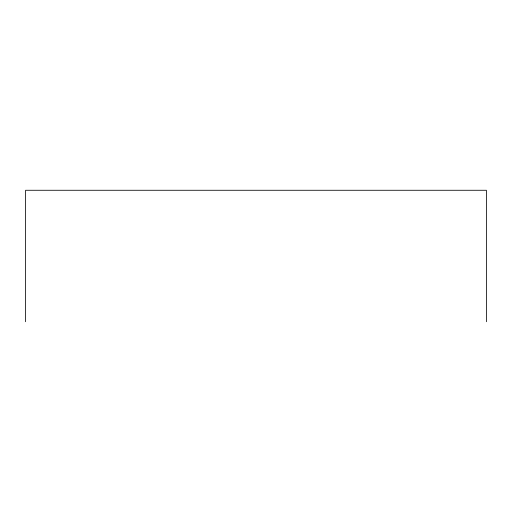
<?xml version="1.0" encoding="UTF-8"?>
<svg xmlns="http://www.w3.org/2000/svg" width="512" height="512" viewBox="0 0 512 512"><rect width="100%" height="100%" fill="white"/><g stroke="black" fill="none" stroke-linecap="round" stroke-linejoin="round"><path stroke-width="0.77" d="M486.4 321.728L486.4 190.272L25.6 190.272L25.6 321.728"/></g></svg>
